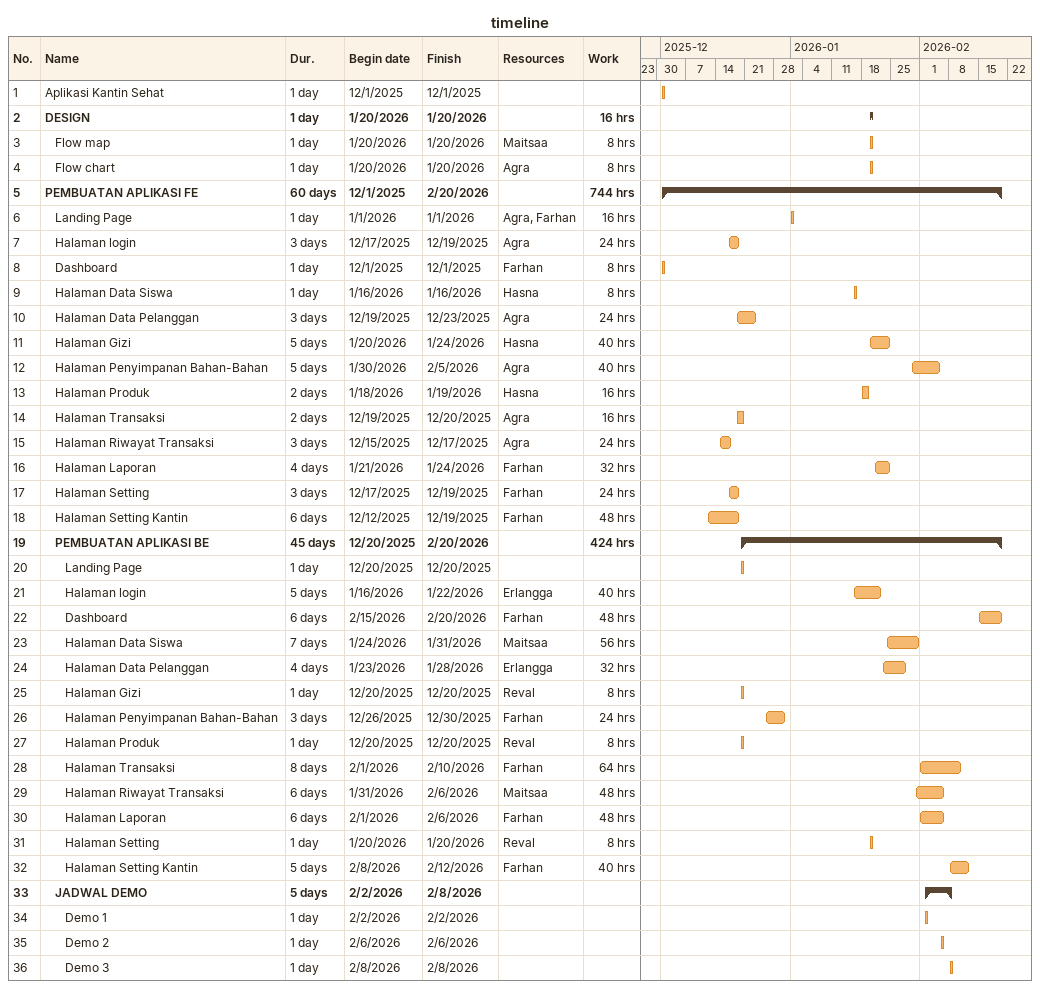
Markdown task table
timeline

| ID | Level | Task | Duration | Start | Finish | Resources | Work (h) |
|---|---|---|---|---|---|---|---|
| 1 | 1 | Aplikasi Kantin Sehat | 1d | 2025-12-01 | 2025-12-01 |  |  |
| 2 | 1 | **DESIGN** | 1d | 2026-01-20 | 2026-01-20 |  | 16 |
| 3 | 2 | Flow map | 1d | 2026-01-20 | 2026-01-20 | Maitsaa | 8 |
| 4 | 2 | Flow chart | 1d | 2026-01-20 | 2026-01-20 | Agra | 8 |
| 5 | 1 | **PEMBUATAN APLIKASI FE** | 60d | 2025-12-01 | 2026-02-20 |  | 744 |
| 6 | 2 | Landing Page | 1d | 2026-01-01 | 2026-01-01 | Agra, Farhan | 16 |
| 7 | 2 | Halaman login | 3d | 2025-12-17 | 2025-12-19 | Agra | 24 |
| 8 | 2 | Dashboard | 1d | 2025-12-01 | 2025-12-01 | Farhan | 8 |
| 9 | 2 | Halaman Data Siswa | 1d | 2026-01-16 | 2026-01-16 | Hasna | 8 |
| 10 | 2 | Halaman Data Pelanggan | 3d | 2025-12-19 | 2025-12-23 | Agra | 24 |
| 11 | 2 | Halaman Gizi | 5d | 2026-01-20 | 2026-01-24 | Hasna | 40 |
| 12 | 2 | Halaman Penyimpanan Bahan-Bahan | 5d | 2026-01-30 | 2026-02-05 | Agra | 40 |
| 13 | 2 | Halaman Produk | 2d | 2026-01-18 | 2026-01-19 | Hasna | 16 |
| 14 | 2 | Halaman Transaksi | 2d | 2025-12-19 | 2025-12-20 | Agra | 16 |
| 15 | 2 | Halaman Riwayat Transaksi | 3d | 2025-12-15 | 2025-12-17 | Agra | 24 |
| 16 | 2 | Halaman Laporan | 4d | 2026-01-21 | 2026-01-24 | Farhan | 32 |
| 17 | 2 | Halaman Setting | 3d | 2025-12-17 | 2025-12-19 | Farhan | 24 |
| 18 | 2 | Halaman Setting Kantin | 6d | 2025-12-12 | 2025-12-19 | Farhan | 48 |
| 19 | 2 | **PEMBUATAN APLIKASI BE** | 45d | 2025-12-20 | 2026-02-20 |  | 424 |
| 20 | 3 | Landing Page | 1d | 2025-12-20 | 2025-12-20 |  |  |
| 21 | 3 | Halaman login | 5d | 2026-01-16 | 2026-01-22 | Erlangga | 40 |
| 22 | 3 | Dashboard | 6d | 2026-02-15 | 2026-02-20 | Farhan | 48 |
| 23 | 3 | Halaman Data Siswa | 7d | 2026-01-24 | 2026-01-31 | Maitsaa | 56 |
| 24 | 3 | Halaman Data Pelanggan | 4d | 2026-01-23 | 2026-01-28 | Erlangga | 32 |
| 25 | 3 | Halaman Gizi | 1d | 2025-12-20 | 2025-12-20 | Reval | 8 |
| 26 | 3 | Halaman Penyimpanan Bahan-Bahan | 3d | 2025-12-26 | 2025-12-30 | Farhan | 24 |
| 27 | 3 | Halaman Produk | 1d | 2025-12-20 | 2025-12-20 | Reval | 8 |
| 28 | 3 | Halaman Transaksi | 8d | 2026-02-01 | 2026-02-10 | Farhan | 64 |
| 29 | 3 | Halaman Riwayat Transaksi | 6d | 2026-01-31 | 2026-02-06 | Maitsaa | 48 |
| 30 | 3 | Halaman Laporan | 6d | 2026-02-01 | 2026-02-06 | Farhan | 48 |
| 31 | 3 | Halaman Setting | 1d | 2026-01-20 | 2026-01-20 | Reval | 8 |
| 32 | 3 | Halaman Setting Kantin | 5d | 2026-02-08 | 2026-02-12 | Farhan | 40 |
| 33 | 2 | **JADWAL DEMO** | 5d | 2026-02-02 | 2026-02-08 |  |  |
| 34 | 3 | Demo 1 | 1d | 2026-02-02 | 2026-02-02 |  |  |
| 35 | 3 | Demo 2 | 1d | 2026-02-06 | 2026-02-06 |  |  |
| 36 | 3 | Demo 3 | 1d | 2026-02-08 | 2026-02-08 |  |  |
